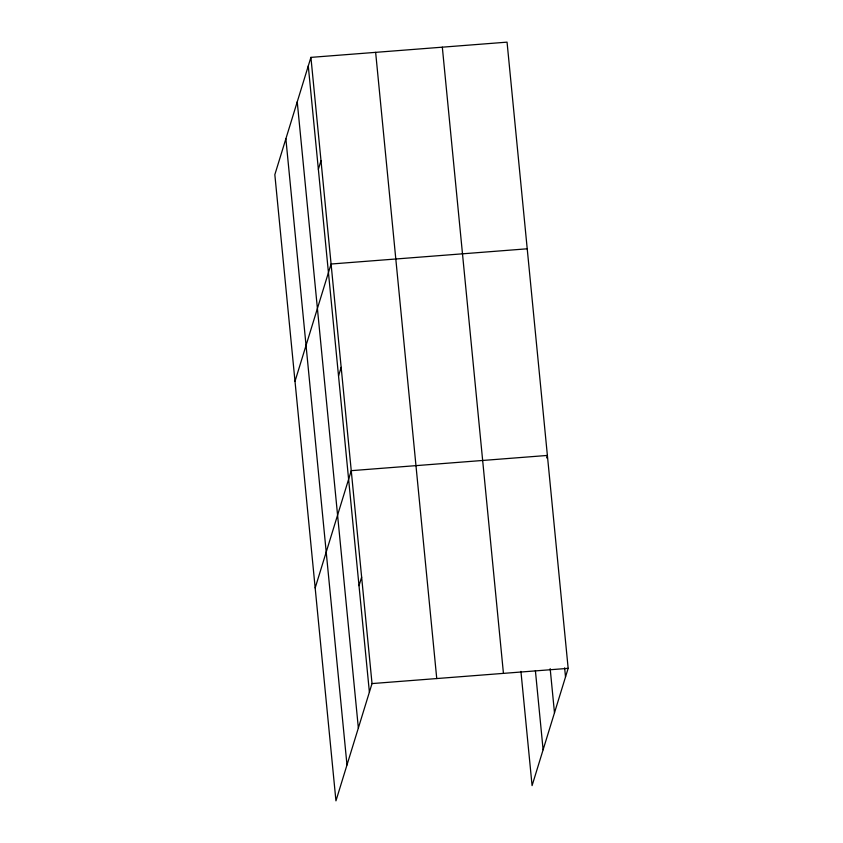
<?xml version="1.0" encoding="UTF-8"?>
<svg xmlns="http://www.w3.org/2000/svg" width="843" height="843" viewBox="0 0 843 843"><rect width="100%" height="100%" fill="white"/><g stroke="black" fill="none" stroke-linecap="round" stroke-linejoin="round"><path stroke-width="1.26" d="M310.919 57.377L274.839 174.649L335.946 800.85L372.026 683.578L310.919 57.377L507.054 42.15L568.161 668.351L532.081 785.623L520.932 671.386M318.359 169.274L321.004 160.697M295.008 381.299L331.088 264.017L527.212 248.801M338.528 375.925L341.173 367.337M315.177 587.94L351.257 470.668L547.381 455.441L546.633 457.897M359.002 585.695L361.636 577.118M372.026 683.578L568.161 668.351M564.631 667.846L565.516 676.929M550.173 668.657L554.483 712.799M535.389 670.564L543.113 749.754M442.322 47.176L503.44 673.378M375.641 52.35L436.748 678.552M308.275 65.954L369.392 692.156M297.242 101.824L358.359 728.025M285.872 138.779L346.989 764.98"/></g></svg>
